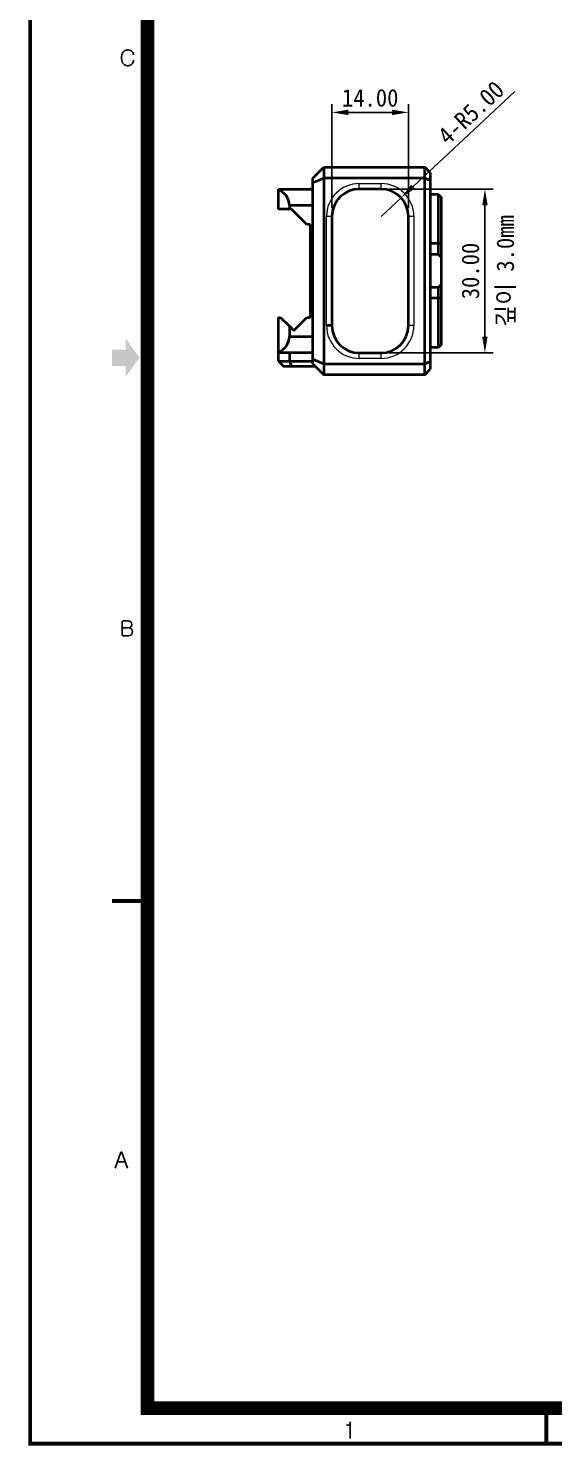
# Model space of a CAD drawing. Header units: millimetres. Extents: x 20 to 594, y 20 to 419.
# Drawn here: x 19.6 to 115.8, y 19.6 to 279.1 of the extents above; entities that cross this region are included whole.
import ezdxf

# ---------------------------------------------------------------- set-up
doc = ezdxf.new("R2010")
doc.units = ezdxf.units.MM
doc.layers.get('0').update_dxf_attribs({"color": 6})
for name, color, linetype, lineweight in [('DIM', 2, 'Continuous', 9), ('OUTLINE', 3, 'Continuous', 40), ('숨은선', 253, 'Continuous', 20)]:
    doc.layers.add(name, color=color, linetype=linetype, lineweight=lineweight)
doc.styles.get("Standard").update_dxf_attribs({"font": '', "height": 3.2})
doc.styles.get('Standard').set_extended_font_data('GulimChe')
doc.dimstyles.new('척도 1배 - (x.xx)', dxfattribs={"dimtxt": 3.2, "dimasz": 3, "dimexe": 1.5, "dimexo": 1.5, "dimgap": 1, "dimtad": 1, "dimzin": 0, "dimdsep": 46, "dimtxsty": 'Standard', "dimcen": 0, "dimclrd": 2, "dimclre": 2, "dimclrt": 2, "dimadec": 0, "dimazin": 0, "dimtfac": 0.75, "dimtmove": 0, "dimatfit": 0, "dimfxl": 1, "dimtfill": 1, "dimtolj": 1, "dimtzin": 0, "dimarcsym": 0})

# ---------------------------------------------------------------- blocks, each defined once
blk = doc.blocks.new('A-2_규격도면_동인광학')
blk.add_hatch(color=256).paths.add_polyline_path([(15, 197.3), (15, 200.3), (17.5, 200.3), (17.5, 202.3), (20, 198.8), (17.5, 195.3), (17.5, 197.3)])
for p, q in [((18.91, 254.23), (18.87, 254.4)), ((17.06, 150.63), (17.97, 150.63)), ((16.83, 148.14), (16.83, 150.42)), ((16.83, 149.35), (17.97, 149.35)), ((17.97, 149.35), (16.83, 149.35)), ((18.03, 147.9), (17.08, 147.9)), ((17.97, 149.35), (17.99, 149.35)), ((15.52, 50.44), (16.6, 53.35)), ((16.77, 53.34), (17.82, 50.45)), ((15.94, 51.58), (17.41, 51.58)), ((57.91, 3.4), (58.16, 3.4)), ((58.57, 4.01), (58.57, 0.95)), ((58.57, 0.95), (58.57, 4.01))]:
    blk.add_line(p, q)
for points, const_width in [([(0, 0), (0, 398.86), (574, 398.86), (574, 0)], 0.7), ([(21.5, 6.5), (21.5, 392.36), (567.5, 392.36), (567.5, 6.5)], 2.5)]:
    blk.add_lwpolyline(points, close=True, dxfattribs=dict(const_width=const_width))
at = {"const_width": 0.7}
for points in [[(15, 99.36), (22.17, 99.36)], [(94.5, 0), (94.5, 7.17)]]:
    blk.add_lwpolyline(points, dxfattribs=at)
for centre, radius, start, end in [((18.62, 253.71), 1.93, 153.4408, 179.3877), ((17.76, 254.14), 0.968, 126.0964, 153.4408), ((17.65, 254.29), 0.786, 112.6651, 126.0964), ((17.94, 253.61), 1.52, 84.5855, 112.6651), ((18, 254.27), 0.857, 49.4232, 84.5855), ((17.93, 254.19), 0.962, 12.5369, 49.4232), ((18.66, 253.71), 1.97, 179.3877, 207.825), ((17.78, 253.25), 0.971, 207.825, 248.4845), ((17.88, 253.51), 1.26, 248.4845, 279.0922), ((17.93, 253.21), 0.954, 279.0922, 325.2032), ((17.59, 253.45), 1.36, 325.2032, 351.393), ((17.04, 150.42), 0.211, 84.2384, 180), ((17.97, 149.99), 0.638, 270, 90), ((17.08, 148.15), 0.249, 181.3239, 270), ((17.99, 148.63), 0.727, 273.6048, 90), ((16.68, 53.32), 0.0874, 11.2217, 159.6347), ((58.16, 3.82), 0.418, 270, 351.8564)]:
    blk.add_arc(centre, radius, start, end)
blk = doc.blocks.new('*D393')
at = {"layer": 'Defpoints', "color": 0, "ltscale": 0.5, "transparency": 16777216}
for p in [(89.25, 263.71), (75.25, 244.68), (89.25, 244.68)]:
    blk.add_point(p, dxfattribs=at)
at = {"layer": 'DIM', "color": 2, "lineweight": -2, "ltscale": 0.5, "transparency": 16777216}
for p, q in [((75.25, 246.18), (75.25, 265.21)), ((89.25, 246.18), (89.25, 265.21)), ((78.25, 263.71), (86.25, 263.71))]:
    blk.add_line(p, q, dxfattribs=at)
at = {"layer": 'DIM', "color": 2, "ltscale": 0.5, "transparency": 16777216}
for points in [[(78.25, 264.21), (78.25, 263.21), (75.25, 263.71)], [(86.25, 264.21), (86.25, 263.21), (89.25, 263.71)]]:
    blk.add_solid(points, dxfattribs=at)
at = {"layer": 'DIM', "color": 2, "ltscale": 0.5, "transparency": 16777216, "insert": (82.25, 266.35), "char_height": 3.2, "attachment_point": 5, "bg_fill": 3, "box_fill_scale": 1.1, "bg_fill_color": 256, "bg_fill_true_color": 13158600, "bg_fill_transparency": 0}
blk.add_mtext('\\A1;14.00', dxfattribs=at)
blk = doc.blocks.new('*D394')
at = {"layer": 'Defpoints', "color": 0, "ltscale": 0.5, "transparency": 16777216}
for p in [(84.25, 249.68), (84.25, 219.68), (103.26, 219.68)]:
    blk.add_point(p, dxfattribs=at)
at = {"layer": 'DIM', "color": 2, "lineweight": -2, "ltscale": 0.5, "transparency": 16777216}
for p, q in [((85.75, 249.68), (104.76, 249.68)), ((103.26, 246.68), (103.26, 222.68)), ((85.75, 219.68), (104.76, 219.68))]:
    blk.add_line(p, q, dxfattribs=at)
at = {"layer": 'DIM', "color": 2, "ltscale": 0.5, "transparency": 16777216}
for points in [[(102.76, 246.68), (103.76, 246.68), (103.26, 249.68)], [(102.76, 222.68), (103.76, 222.68), (103.26, 219.68)]]:
    blk.add_solid(points, dxfattribs=at)
at = {"layer": 'DIM', "color": 2, "ltscale": 0.5, "transparency": 16777216, "insert": (100.62, 234.68), "char_height": 3.2, "attachment_point": 5, "rotation": 90, "bg_fill": 3, "box_fill_scale": 1.1, "bg_fill_color": 256, "bg_fill_true_color": 13158600, "bg_fill_transparency": 0}
blk.add_mtext('\\A1;30.00', dxfattribs=at)
blk = doc.blocks.new('*D395')
at = {"layer": 'Defpoints', "color": 0, "ltscale": 0.5, "transparency": 16777216}
for p in [(87.91, 248.09), (84.25, 244.68)]:
    blk.add_point(p, dxfattribs=at)
at = {"layer": 'DIM', "color": 2, "lineweight": -2, "ltscale": 0.5, "transparency": 16777216}
for p, q in [((90.1, 250.14), (108.74, 267.53)), ((84.25, 244.68), (87.91, 248.09))]:
    blk.add_line(p, q, dxfattribs=at)
at = {"layer": 'DIM', "color": 2, "ltscale": 0.5, "transparency": 16777216}
blk.add_solid([(89.76, 250.5), (90.44, 249.77), (87.91, 248.09)], dxfattribs=at)
at = {"layer": 'DIM', "color": 2, "ltscale": 0.5, "transparency": 16777216, "insert": (100.7, 263.65), "char_height": 3.2, "attachment_point": 5, "rotation": 43.01, "bg_fill": 3, "box_fill_scale": 1.1, "bg_fill_color": 256, "bg_fill_true_color": 13158600, "bg_fill_transparency": 0}
blk.add_mtext('\\A1;4-R5.00', dxfattribs=at)

msp = doc.modelspace()

# ---------------------------------------------------------------- linework, layer by layer
at = {"layer": 'OUTLINE'}
for p, q in [((71.751, 251.68), (73.751, 253.68)), ((71.751, 250.851), (73.751, 251.68)), ((71.751, 250.851), (71.751, 251.68)), ((73.751, 253.68), (73.751, 251.68)), ((73.751, 253.68), (92.251, 253.68)), ((73.751, 251.68), (73.751, 217.68)), ((92.251, 251.68), (73.751, 251.68)), ((92.251, 251.68), (92.251, 253.68)), ((93.251, 252.68), (92.251, 253.68)), ((92.251, 217.68), (92.251, 251.68)), ((93.251, 251.266), (92.251, 251.68)), ((93.251, 252.68), (93.251, 251.266)), ((65.451, 249.68), (71.251, 249.68)), ((65.451, 249.508), (65.451, 249.68)), ((65.451, 245.98), (65.451, 249.508)), ((71.251, 249.68), (71.751, 249.68)), ((71.751, 249.68), (71.251, 249.68)), ((71.751, 218.508), (71.751, 250.851)), ((84.251, 249.68), (80.251, 249.68)), ((93.251, 251.266), (93.251, 218.094)), ((67.451, 246.68), (67.451, 245.98)), ((71.751, 246.68), (67.451, 246.68)), ((94.751, 248.68), (93.251, 248.68)), ((94.751, 239.68), (94.751, 248.68)), ((94.751, 248.68), (95.251, 248.18)), ((95.251, 248.18), (95.251, 239.68)), ((67.451, 245.98), (65.451, 245.98)), ((67.851, 245.98), (67.451, 245.98)), ((70.651, 243.18), (67.851, 245.98)), ((75.251, 244.68), (75.251, 224.68)), ((89.251, 224.68), (89.251, 244.68)), ((71.251, 243.18), (70.651, 243.18)), ((71.251, 243.18), (71.251, 226.18)), ((94.751, 239.68), (93.251, 239.68)), ((94.751, 237.68), (94.751, 239.68)), ((94.751, 239.68), (95.251, 239.68)), ((95.251, 239.68), (95.251, 237.18)), ((94.751, 237.68), (93.251, 237.68)), ((95.251, 237.18), (94.751, 237.68)), ((95.251, 237.18), (95.251, 232.18)), ((94.751, 231.68), (93.251, 231.68)), ((94.751, 231.68), (95.251, 232.18)), ((94.751, 229.68), (94.751, 231.68)), ((95.251, 232.18), (95.251, 229.68)), ((94.751, 229.68), (93.251, 229.68)), ((95.251, 229.68), (94.751, 229.68)), ((94.751, 220.68), (94.751, 229.68)), ((95.251, 229.68), (95.251, 221.18)), ((65.451, 219.851), (65.451, 226.18)), ((65.451, 226.18), (65.851, 226.18)), ((65.851, 226.18), (67.451, 224.58)), ((68.251, 223.78), (70.651, 226.18)), ((70.651, 226.18), (71.251, 226.18)), ((67.451, 224.58), (67.451, 222.68)), ((67.451, 224.58), (68.251, 223.78)), ((75.251, 224.68), (74.251, 224.68)), ((67.451, 222.68), (71.751, 222.68)), ((94.751, 220.68), (93.251, 220.68)), ((95.251, 221.18), (94.751, 220.68)), ((65.451, 219.68), (65.451, 219.851)), ((71.251, 219.68), (65.451, 219.68)), ((65.451, 218.18), (65.451, 219.68)), ((65.451, 218.18), (67.451, 218.18)), ((65.451, 218.18), (66.451, 217.18)), ((67.451, 219.68), (67.451, 218.18)), ((67.451, 218.18), (67.865, 217.18)), ((67.451, 218.18), (71.751, 218.18)), ((71.751, 219.68), (71.251, 219.68)), ((71.751, 219.68), (71.251, 219.68)), ((71.751, 217.68), (71.751, 218.508)), ((71.751, 218.508), (73.751, 217.68)), ((80.251, 219.68), (84.251, 219.68)), ((92.251, 217.68), (93.251, 218.094)), ((93.251, 218.094), (93.251, 216.68)), ((67.865, 217.18), (66.451, 217.18)), ((72.251, 217.18), (67.865, 217.18)), ((71.751, 217.68), (73.751, 215.68)), ((73.751, 217.68), (73.751, 215.68)), ((73.751, 217.68), (92.251, 217.68)), ((92.251, 215.68), (73.751, 215.68)), ((92.251, 215.68), (92.251, 217.68)), ((92.251, 215.68), (93.251, 216.68))]:
    msp.add_line(p, q, dxfattribs=at)
for centre, radius, start, end in [((64.451, 246.68), 3, 0, 70.52878), ((80.251, 244.68), 5, 90, 180), ((84.251, 244.68), 5, 0, 90), ((80.251, 224.68), 5, 180, 270), ((84.251, 224.68), 5, 270, 0), ((64.451, 222.68), 3, 289.47122, 0)]:
    msp.add_arc(centre, radius, start, end, dxfattribs=at)
at = {"layer": '숨은선'}
for p, q in [((80.251, 250.68), (84.251, 250.68)), ((80.251, 249.68), (80.251, 250.68)), ((84.251, 249.68), (84.251, 250.68)), ((74.251, 224.68), (74.251, 244.68)), ((75.251, 244.68), (74.251, 244.68)), ((90.251, 244.68), (89.251, 244.68)), ((90.251, 244.68), (90.251, 224.68)), ((90.251, 224.68), (89.251, 224.68)), ((80.251, 218.68), (80.251, 219.68)), ((84.251, 218.68), (80.251, 218.68)), ((84.251, 218.68), (84.251, 219.68))]:
    msp.add_line(p, q, dxfattribs=at)
for centre, start, end in [((80.251, 244.68), 90, 180), ((84.251, 244.68), 0, 90), ((80.251, 224.68), 180, 270), ((84.251, 224.68), 270, 0)]:
    msp.add_arc(centre, 6, start, end, dxfattribs=at)

# ---------------------------------------------------------------- block references
msp.add_blockref('A-2_규격도면_동인광학', (20, 20))
msp.add_blockref('A-2_규격도면_동인광학', (20, 20))

# ---------------------------------------------------------------- next in the draw order: dimensions: what is measured, and where the dimension line sits
at = {"layer": 'DIM', "ltscale": 0.5}
dim = msp.add_linear_dim(base=(89.251, 263.708), p1=(75.251, 244.68), p2=(89.251, 244.68), dimstyle='척도 1배 - (x.xx)', dxfattribs=at)
dim.commit()
dim.dimension.update_dxf_attribs({"geometry": '*D393', "text_midpoint": (82.251, 263.708), "dimtype": 160})

# ---------------------------------------------------------------- next in the draw order: dimensions: what is measured, and where the dimension line sits
dim = msp.add_linear_dim(base=(103.262, 219.68), p1=(84.251, 249.68), p2=(84.251, 219.68), angle=90, dimstyle='척도 1배 - (x.xx)', dxfattribs=at)
dim.commit()
dim.dimension.update_dxf_attribs({"geometry": '*D394', "text_midpoint": (100.624, 234.68)})

# ---------------------------------------------------------------- next in the draw order: texts
at = {"layer": 'DIM', "color": 2, "ltscale": 0.5, "insert": (107.157, 234.68), "char_height": 3.2, "attachment_point": 5, "rotation": 90, "bg_fill": 3, "box_fill_scale": 1.1, "bg_fill_color": 256, "bg_fill_true_color": 13158600, "bg_fill_transparency": 0}
msp.add_mtext('\\A1;깊이 3.0mm', dxfattribs=at)

# ---------------------------------------------------------------- next in the draw order: dimensions: what is measured, and where the dimension line sits
at = {"layer": 'DIM', "ltscale": 0.5}
dim = msp.add_radius_dim(center=(84.251, 244.68), mpoint=(87.907, 248.09), text='4-<>', dimstyle='척도 1배 - (x.xx)', dxfattribs=at)
dim.commit()
dim.dimension.update_dxf_attribs({"geometry": '*D395', "text_midpoint": (102.509, 261.712), "dimtype": 164})

doc.saveas('drawing.dxf')
